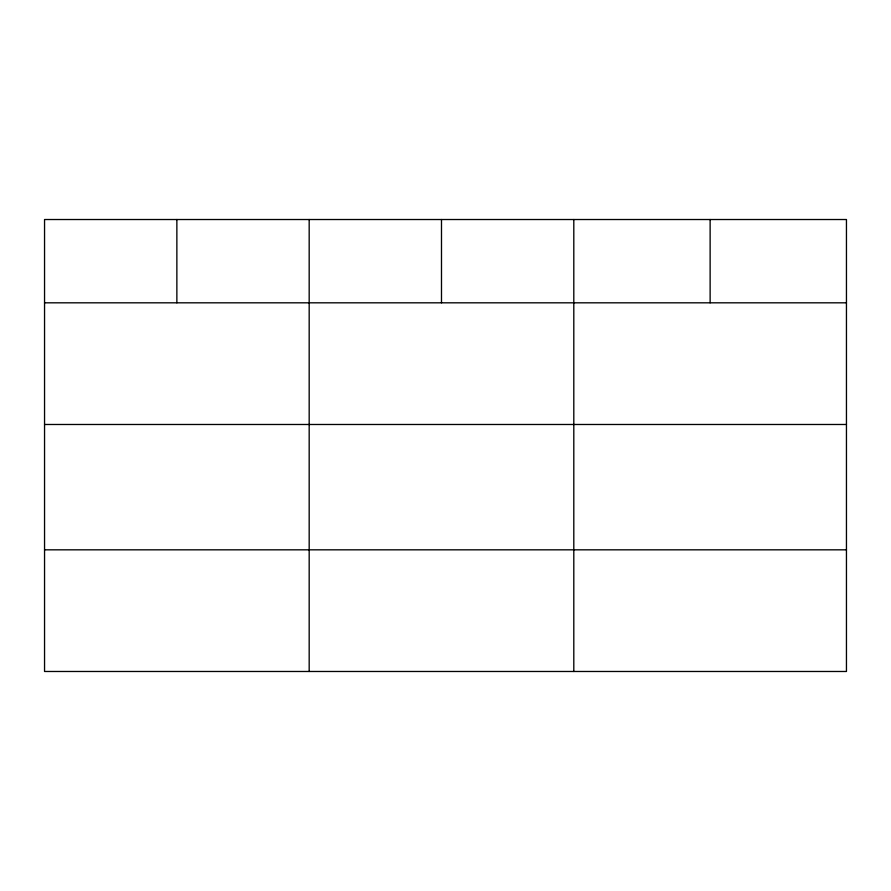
<?xml version="1.0" encoding="UTF-8"?>
<svg xmlns="http://www.w3.org/2000/svg" width="891" height="891" viewBox="0 0 891 891"><rect width="100%" height="100%" fill="white"/><g stroke="black" fill="none" stroke-linecap="round" stroke-linejoin="round"><path stroke-width="1.34" d="M846.45 424.484L846.45 219.52L44.55 219.52L44.55 671.48L846.45 671.48L846.45 424.484L44.55 424.484M44.55 302.817L846.45 302.817M44.55 549.825L846.45 549.825M710.127 219.52L710.127 302.817M573.804 219.52L573.804 671.48M441.49 219.52L441.49 302.817M309.177 219.52L309.177 671.48M176.864 219.52L176.864 302.817"/></g></svg>
